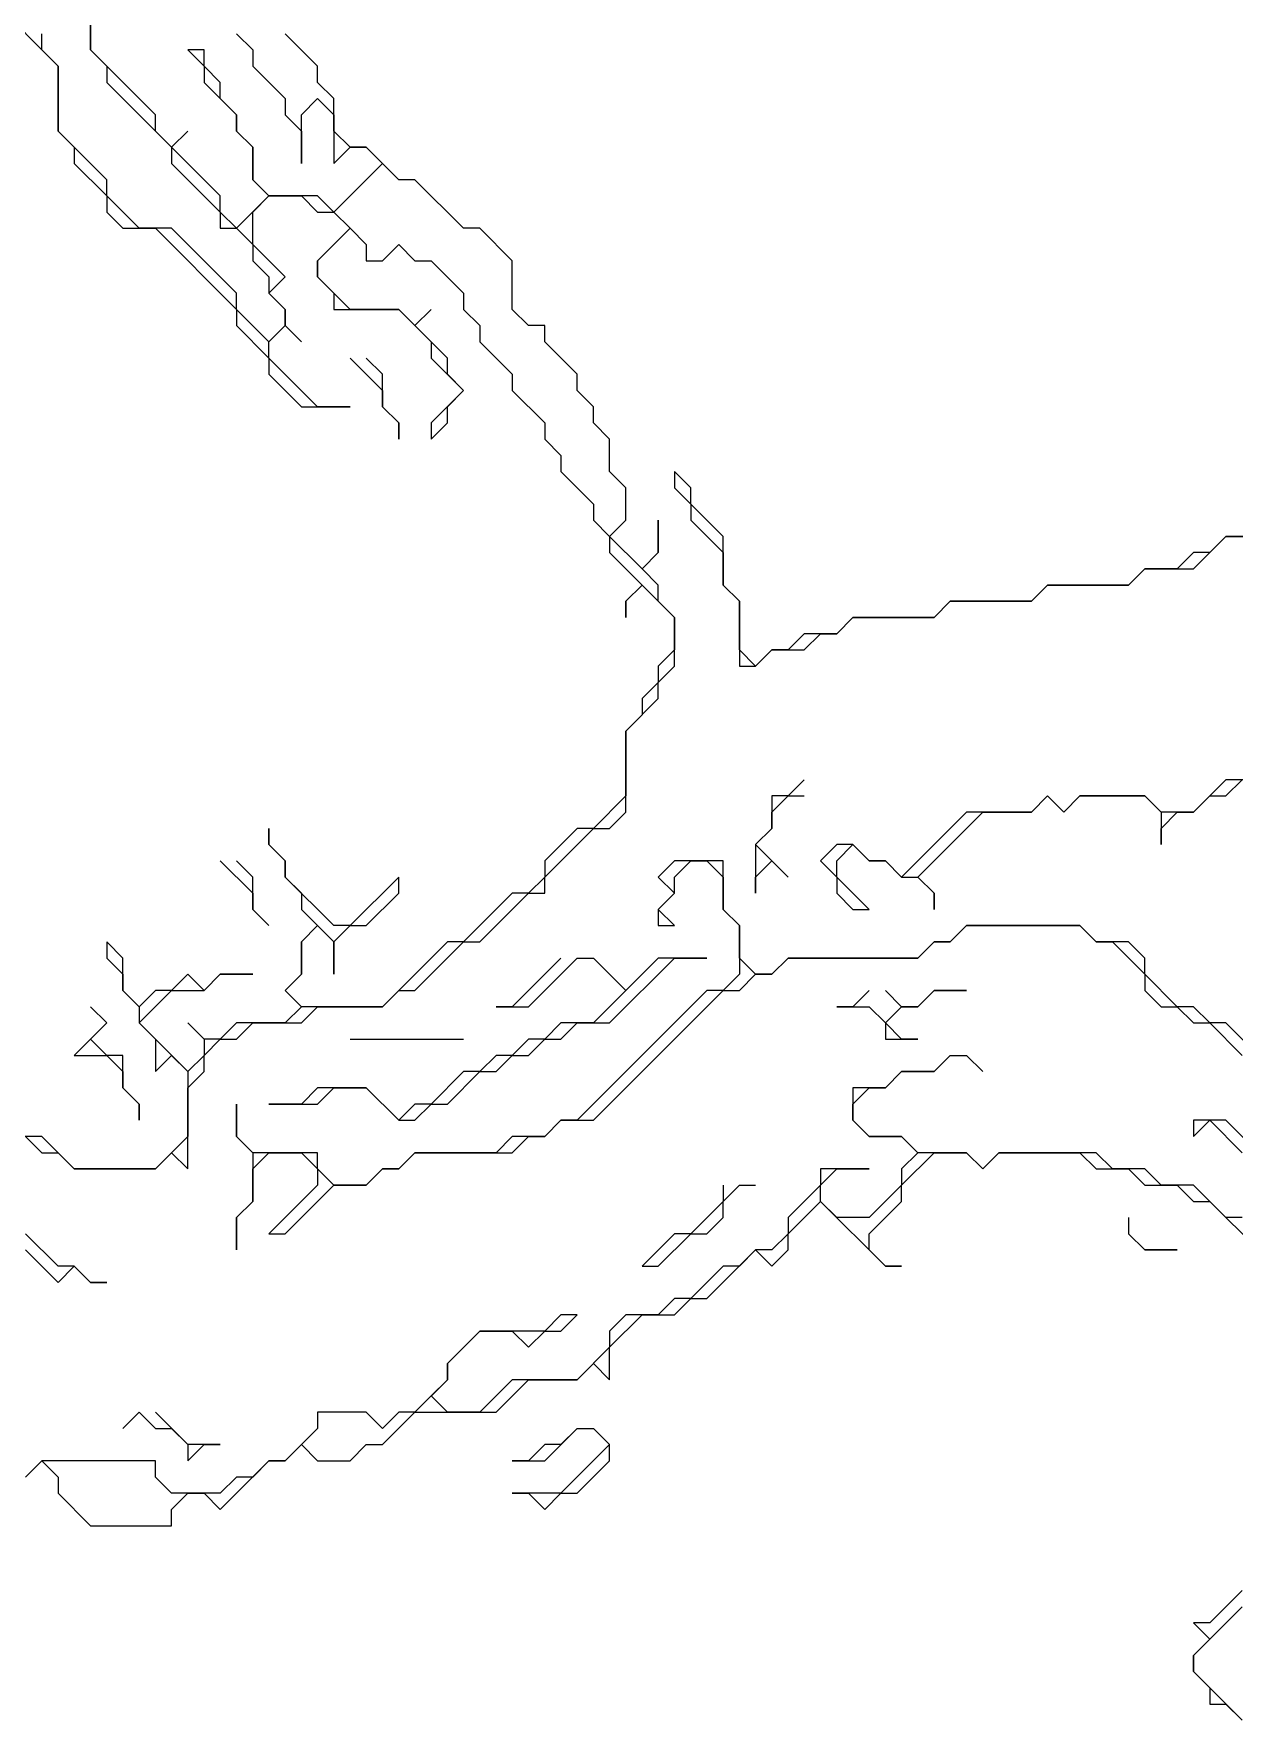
# Model space of a CAD drawing. Header units: metres. Extents: x 76363 to 76886, y 81203 to 81673.
# Drawn here: x 76699.2 to 76728.8, y 81435.8 to 81477.4 of the extents above; entities that cross this region are included whole.
import ezdxf

# ---------------------------------------------------------------- set-up
doc = ezdxf.new("R2010")
doc.units = ezdxf.units.M

msp = doc.modelspace()

# ---------------------------------------------------------------- linework, layer by layer
for points in [[(76698.2, 81478.2, 228.91), (76699.8, 81476.6, 229.17), (76699.8, 81475, 229.07), (76700.2, 81474.6, 229.155), (76700.2, 81474.2, 229.095), (76701, 81473.4, 229.18), (76701, 81473, 229.08), (76701.4, 81472.6, 229.118), (76702.2, 81472.6, 229.29), (76704.2, 81470.6, 229.35), (76704.2, 81470.2, 229.26), (76705, 81469.4, 229.48), (76705, 81469, 229.465), (76705.8, 81468.2, 229.505), (76707, 81468.2, 229.725), (76706.2, 81468.2, 229.62), (76705, 81469.4, 229.48), (76705, 81469.8, 229.575), (76705.4, 81470.2, 229.93), (76705.8, 81469.8, 229.84), (76705.4, 81470.2, 229.93), (76705.4, 81470.6, 229.95), (76705, 81471, 229.975), (76705.4, 81471.4, 230.07), (76704.6, 81472.2, 230.1), (76704.6, 81473, 229.91), (76705, 81473.4, 229.92), (76705.8, 81473.4, 230.08), (76706.2, 81473, 230.135), (76706.6, 81473, 229.865), (76707, 81472.6, 230.075), (76706.2, 81471.8, 230.042), (76706.2, 81471.4, 230.025), (76706.6, 81471, 230.12), (76706.6, 81470.6, 229.95), (76708.2, 81470.6, 230.17), (76709, 81469.8, 230.14), (76709, 81469.4, 230.093), (76709.8, 81468.6, 230.133), (76709, 81467.8, 230.05), (76709, 81467.4, 230.03), (76709.4, 81467.8, 230.073), (76709.4, 81468.2, 230.07), (76709.8, 81468.6, 230.133), (76709.4, 81469, 230.1), (76709.4, 81469.4, 230.2), (76708.6, 81470.2, 230.12), (76709, 81470.6, 230.33), (76708.6, 81470.2, 230.12), (76708.2, 81470.6, 230.17), (76707, 81470.6, 230.203), (76706.2, 81471.4, 230.025), (76706.2, 81471.8, 230.042), (76707, 81472.6, 230.075), (76707.4, 81472.2, 230.47), (76707.4, 81471.8, 230.54), (76707.8, 81471.8, 230.61), (76708.2, 81472.2, 230.395), (76708.6, 81471.8, 230.4), (76709, 81471.8, 230.105), (76709.8, 81471, 230.113), (76709.8, 81470.6, 230.17), (76710.2, 81470.2, 230.08), (76710.2, 81469.8, 230.29), (76711, 81469, 230.17), (76711, 81468.6, 230.31), (76711.8, 81467.8, 230.385), (76711.8, 81467.4, 230.4), (76712.2, 81467, 230.363), (76712.2, 81466.6, 230.595), (76713, 81465.8, 230.365), (76713, 81465.4, 230.61), (76713.4, 81465, 230.6), (76713.4, 81464.6, 230.66), (76714.2, 81463.8, 230.77), (76713.8, 81463.4, 230.76), (76713.8, 81463, 230.735), (76713.8, 81463.4, 230.76), (76714.2, 81463.8, 230.77), (76715, 81463, 230.62), (76715, 81462.2, 230.7), (76714.6, 81461.8, 230.76), (76714.6, 81461.4, 230.777), (76714.2, 81461, 230.8), (76714.2, 81460.6, 230.785), (76713.8, 81460.2, 230.77), (76713.8, 81458.6, 230.885), (76713, 81457.8, 231.028), (76712.6, 81457.8, 230.97), (76711.8, 81457, 230.98), (76711.8, 81456.6, 231), (76711.4, 81456.2, 231.02), (76711, 81456.2, 231.063), (76709.8, 81455, 231.09), (76709.4, 81455, 231.09), (76707.8, 81453.4, 230.95), (76705.8, 81453.4, 230.438), (76705.4, 81453.8, 230.205), (76705.8, 81454.2, 230.375), (76705.8, 81455, 230.42), (76706.2, 81455.4, 230.5), (76706.6, 81455, 230.565), (76706.6, 81454.2, 230.83), (76706.6, 81455, 230.565), (76707, 81455.4, 230.505), (76707.4, 81455.4, 230.575), (76708.2, 81456.2, 230.65), (76708.2, 81456.6, 230.595), (76707, 81455.4, 230.505), (76706.6, 81455.4, 230.53), (76705.4, 81456.6, 230.41), (76705.4, 81457, 230.42), (76705, 81457.4, 230.44), (76705, 81457.8, 230.437), (76705, 81457.4, 230.44), (76705.4, 81457, 230.42), (76705.4, 81456.6, 230.41), (76705.8, 81456.2, 230.435), (76705.8, 81455.8, 230.45), (76706.2, 81455.4, 230.5), (76705.8, 81455, 230.42), (76705.8, 81454.2, 230.375), (76705.4, 81453.8, 230.205), (76705.8, 81453.4, 230.438), (76705.4, 81453, 230.36), (76704.2, 81453, 230.33), (76703.8, 81452.6, 230.275), (76703.4, 81452.6, 230.24), (76703, 81453, 230.02), (76703.4, 81452.6, 230.24), (76703.4, 81452.2, 230.3), (76703, 81451.8, 230.32), (76701.8, 81453, 229.96), (76702.6, 81453.8, 229.76), (76703.4, 81453.8, 229.87), (76703.8, 81454.2, 230), (76704.6, 81454.2, 230.08), (76703.8, 81454.2, 230), (76703.4, 81453.8, 229.87), (76703, 81454.2, 229.885), (76702.6, 81453.8, 229.76), (76702.2, 81453.8, 229.835), (76701.8, 81453.4, 229.895), (76701.4, 81453.8, 229.875), (76701.4, 81454.6, 229.95), (76701, 81455, 229.93), (76701, 81454.6, 229.915), (76701.4, 81454.2, 229.93), (76701.4, 81453.8, 229.875), (76701.8, 81453.4, 229.895), (76701.8, 81453, 229.96), (76702.2, 81452.6, 230.09), (76702.2, 81451.8, 230.17), (76702.6, 81452.2, 230.22), (76703, 81451.8, 230.32), (76703, 81450.2, 230.245), (76702.2, 81449.4, 230.123), (76700.2, 81449.4, 229.575), (76699.4, 81450.2, 229.69), (76698.6, 81450.2, 229.537)], [(76700.6, 81477.8, 229.68), (76700.6, 81477, 229.563), (76701, 81476.6, 229.66), (76701, 81476.2, 229.68), (76702.6, 81474.6, 229.91), (76702.6, 81474.2, 229.81), (76703.8, 81473, 229.837), (76703.8, 81472.6, 229.85), (76704.2, 81472.6, 229.97), (76704.6, 81472.2, 230.1), (76704.6, 81471.8, 230.085), (76705, 81471.4, 230.07), (76705, 81471, 229.975), (76705.4, 81470.6, 229.95), (76705.4, 81470.2, 229.93), (76705, 81469.8, 229.575), (76704.2, 81470.6, 229.35), (76704.2, 81471, 229.543), (76702.6, 81472.6, 229.29), (76701.8, 81472.6, 229.21), (76701, 81473.4, 229.18), (76701, 81473.8, 229.19), (76699.8, 81475, 229.07), (76699.8, 81476.6, 229.17), (76699.4, 81477, 229.11), (76699.4, 81477.4, 229.203)], [(76704.2, 81477.4, 229.8), (76704.6, 81477, 229.82), (76704.6, 81476.6, 229.89), (76705.4, 81475.8, 229.76), (76705.4, 81475.4, 229.82), (76705.8, 81475, 229.84), (76705.8, 81474.2, 229.92), (76705.8, 81475.4, 229.7), (76706.2, 81475.8, 229.53), (76706.6, 81475.4, 229.5), (76706.6, 81474.2, 229.535), (76707, 81474.6, 229.51), (76707.4, 81474.6, 229.51), (76707.8, 81474.2, 229.57), (76706.6, 81473, 229.865), (76706.2, 81473.4, 229.965), (76705, 81473.4, 229.92), (76704.6, 81473.8, 229.693), (76704.6, 81474.6, 229.67), (76704.2, 81475, 229.69), (76704.2, 81475.4, 229.785), (76703.8, 81475.8, 229.685), (76703.8, 81476.2, 229.75), (76703.4, 81476.6, 229.725), (76703.4, 81477, 229.71), (76703, 81477, 229.625), (76703.4, 81476.6, 229.725), (76703.4, 81476.2, 229.67), (76704.2, 81475.4, 229.785), (76704.2, 81475, 229.69), (76704.6, 81474.6, 229.67), (76704.6, 81473.8, 229.693), (76705, 81473.4, 229.92), (76704.2, 81472.6, 229.97), (76703.8, 81473, 229.837), (76703.8, 81473.4, 229.78), (76702.6, 81474.6, 229.91), (76703, 81475, 229.7), (76702.6, 81474.6, 229.91), (76702.2, 81475, 229.813), (76702.2, 81475.4, 229.8), (76700.6, 81477, 229.563), (76700.6, 81477.8, 229.68)], [(76699, 81450.2, 229.61), (76699.4, 81449.8, 229.6), (76699.8, 81449.8, 229.6), (76700.2, 81449.4, 229.575), (76702.2, 81449.4, 230.123), (76702.6, 81449.8, 230.35), (76703, 81449.4, 229.92), (76703, 81451.4, 230.38), (76703.4, 81451.8, 230.107), (76703.4, 81452.2, 230.3), (76703.8, 81452.6, 230.275), (76704.2, 81452.6, 230.34), (76704.6, 81453, 230.4), (76705.8, 81453, 230.4), (76706.2, 81453.4, 230.65), (76707.8, 81453.4, 230.95), (76708.2, 81453.8, 230.82), (76708.6, 81453.8, 230.85), (76709.8, 81455, 231.09), (76710.2, 81455, 231.063), (76711.4, 81456.2, 231.02), (76711.8, 81456.2, 230.99), (76711.8, 81456.6, 231), (76713, 81457.8, 231.028), (76713.4, 81457.8, 231.01), (76713.8, 81458.2, 230.91), (76713.8, 81460.2, 230.77), (76714.6, 81461, 230.72), (76714.6, 81461.4, 230.777), (76715, 81461.8, 230.72), (76715, 81463, 230.62), (76714.6, 81463.4, 230.75), (76714.6, 81463.8, 230.64), (76714.2, 81464.2, 230.56), (76714.6, 81464.6, 230.42), (76714.6, 81465.4, 230.23), (76714.6, 81464.6, 230.42), (76714.2, 81464.2, 230.56), (76713.4, 81465, 230.6), (76713.8, 81465.4, 230.207), (76713.8, 81466.2, 229.96), (76713.4, 81466.6, 229.98), (76713.4, 81467.4, 229.9), (76713, 81467.8, 229.81), (76713, 81468.2, 229.82), (76712.6, 81468.6, 229.81), (76712.6, 81469, 229.79), (76711.8, 81469.8, 229.74), (76711.8, 81470.2, 229.755), (76711.4, 81470.2, 229.76), (76711, 81470.6, 229.73), (76711, 81471.8, 229.6), (76710.2, 81472.6, 229.53), (76709.8, 81472.6, 229.64), (76708.6, 81473.8, 229.573), (76708.2, 81473.8, 229.585), (76707.4, 81474.6, 229.51), (76707, 81474.6, 229.51), (76706.6, 81475, 229.53), (76706.6, 81475.8, 229.49), (76706.2, 81476.2, 229.43), (76706.2, 81476.6, 229.45), (76705.4, 81477.4, 229.415)], [(76707, 81469.4, 229.97), (76707.8, 81468.6, 229.987), (76707.8, 81468.2, 229.99), (76708.2, 81467.8, 229.97), (76708.2, 81467.4, 229.995), (76708.2, 81467.8, 229.97), (76707.8, 81468.2, 229.99), (76707.8, 81469, 230.03), (76707.4, 81469.4, 229.97)], [(76730.6, 81465, 229.62), (76728.6, 81465, 229.74), (76728.2, 81464.6, 229.77), (76727.8, 81464.6, 229.77), (76727.4, 81464.2, 229.67), (76726.6, 81464.2, 229.675), (76726.2, 81463.8, 229.62), (76724.2, 81463.8, 229.74), (76723.8, 81463.4, 229.65), (76721.8, 81463.4, 229.81), (76721.4, 81463, 229.87), (76719.4, 81463, 229.722), (76719, 81462.6, 229.71), (76718.2, 81462.6, 229.715), (76717.8, 81462.2, 229.733), (76717.4, 81462.2, 229.77), (76717, 81461.8, 229.83), (76716.6, 81462.2, 229.89), (76716.6, 81463.4, 229.83), (76716.2, 81463.8, 229.85), (76716.2, 81465, 229.9), (76715.4, 81465.8, 229.933), (76715.4, 81466.2, 229.955), (76715, 81466.6, 229.975), (76715, 81466.2, 229.95), (76715.4, 81465.8, 229.933), (76715.4, 81465.4, 229.96), (76716.2, 81464.6, 229.88), (76716.2, 81463.8, 229.85), (76716.6, 81463.4, 229.83), (76716.6, 81461.8, 229.83), (76717, 81461.8, 229.83), (76717.4, 81462.2, 229.77), (76718.2, 81462.2, 229.7), (76718.6, 81462.6, 229.71), (76719, 81462.6, 229.71), (76719.4, 81463, 229.722), (76721.4, 81463, 229.87), (76721.8, 81463.4, 229.81), (76723.8, 81463.4, 229.65), (76724.2, 81463.8, 229.74), (76726.2, 81463.8, 229.62), (76726.6, 81464.2, 229.675), (76727.8, 81464.2, 229.723), (76728.6, 81465, 229.74), (76730.6, 81465, 229.62)], [(76718.2, 81459, 227.917), (76717.8, 81458.6, 227.752), (76717.4, 81458.6, 227.928), (76717.4, 81457.8, 227.43), (76717, 81457.4, 227.598), (76717, 81456.2, 227.593), (76717, 81456.6, 227.495), (76717.4, 81457, 227.245), (76717.8, 81456.6, 226.94), (76717, 81457.4, 227.598), (76717.4, 81457.8, 227.43), (76717.4, 81458.2, 227.597), (76717.8, 81458.6, 227.752), (76718.2, 81458.6, 227.615)], [(76729.4, 81459, 225.84), (76728.6, 81459, 225.92), (76727.8, 81458.2, 225.73), (76727, 81458.2, 225.775), (76726.6, 81458.6, 226.06), (76725, 81458.6, 226.18), (76724.6, 81458.2, 225.89), (76724.2, 81458.6, 226.087), (76723.8, 81458.2, 225.855), (76722.2, 81458.2, 226.207), (76720.6, 81456.6, 225.87), (76720.2, 81457, 226.23), (76719.8, 81457, 226.39), (76719.4, 81457.4, 226.722), (76719, 81457.4, 226.79), (76718.6, 81457, 226.71), (76719, 81456.6, 226.403), (76719, 81456.2, 226.417), (76719.4, 81455.8, 226.19), (76719.8, 81455.8, 226.07), (76719, 81456.6, 226.403), (76719, 81457, 226.55), (76719.4, 81457.4, 226.722), (76719.8, 81457, 226.39), (76720.2, 81457, 226.23), (76720.6, 81456.6, 225.87), (76721, 81456.6, 225.75), (76721.4, 81456.2, 225.66), (76721.4, 81455.8, 225.61), (76721.4, 81456.2, 225.66), (76721, 81456.6, 225.75), (76722.6, 81458.2, 226.157), (76723.8, 81458.2, 225.855), (76724.2, 81458.6, 226.087), (76724.6, 81458.2, 225.89), (76725, 81458.6, 226.18), (76726.6, 81458.6, 226.06), (76727, 81458.2, 225.775), (76727, 81457.4, 225.62), (76727, 81457.8, 225.63), (76727.4, 81458.2, 225.73), (76727.8, 81458.2, 225.73), (76728.2, 81458.6, 225.823), (76728.6, 81458.6, 225.785), (76729, 81459, 225.91)], [(76703.8, 81457, 230.21), (76704.6, 81456.2, 230.16), (76704.6, 81455.8, 230.14), (76705, 81455.4, 230.21), (76704.6, 81455.8, 230.14), (76704.6, 81456.6, 230.227), (76704.2, 81457, 230.2)], [(76729.4, 81452.2, 225.61), (76728.6, 81453, 225.57), (76728.2, 81453, 225.57), (76727.8, 81453.4, 225.595), (76727.4, 81453.4, 225.59), (76726.6, 81454.2, 225.555), (76726.6, 81454.6, 225.58), (76726.2, 81455, 225.555), (76725.4, 81455, 225.517), (76725, 81455.4, 225.54), (76722.2, 81455.4, 225.63), (76721.8, 81455, 225.575), (76721.4, 81455, 225.61), (76721, 81454.6, 225.6), (76717.8, 81454.6, 227.293), (76717.4, 81454.2, 227.46), (76717, 81454.2, 227.65), (76716.6, 81454.6, 227.9), (76716.6, 81455.4, 227.87), (76716.2, 81455.8, 228.265), (76716.2, 81457, 228.297), (76715, 81457, 229.13), (76714.6, 81456.6, 229.345), (76715, 81456.2, 228.905), (76714.6, 81455.8, 228.988), (76714.6, 81455.4, 228.77), (76715, 81455.4, 228.64), (76714.6, 81455.8, 228.988), (76715, 81456.2, 228.905), (76715, 81456.6, 228.967), (76715.4, 81457, 228.883), (76715.8, 81457, 228.63), (76716.2, 81456.6, 228.305), (76716.2, 81455.8, 228.265), (76716.6, 81455.4, 227.87), (76716.6, 81454.2, 227.85), (76716.2, 81453.8, 227.877), (76715.8, 81453.8, 227.87), (76712.6, 81450.6, 227.825), (76712.2, 81450.6, 227.9), (76711.8, 81450.2, 227.8), (76711, 81450.2, 227.92), (76710.6, 81449.8, 227.908), (76708.6, 81449.8, 227.95), (76708.2, 81449.4, 227.82), (76707.8, 81449.4, 227.86), (76707.4, 81449, 227.69), (76706.6, 81449, 227.67), (76706.2, 81449.4, 227.825), (76706.2, 81449.8, 228.075), (76704.6, 81449.8, 228.02), (76704.2, 81450.2, 228.474), (76704.2, 81451, 229.017), (76704.2, 81450.2, 228.474), (76704.6, 81449.8, 228.02), (76704.6, 81448.6, 227.377), (76704.2, 81448.2, 227.708), (76704.2, 81447.4, 227.688), (76704.2, 81448.2, 227.708), (76704.6, 81448.6, 227.377), (76704.6, 81449.4, 227.747), (76705, 81449.8, 227.87), (76705.8, 81449.8, 228.08), (76706.2, 81449.4, 227.825), (76706.2, 81449, 227.69), (76705, 81447.8, 227.34), (76705.4, 81447.8, 227.41), (76706.6, 81449, 227.67), (76707.4, 81449, 227.69), (76707.8, 81449.4, 227.86), (76708.2, 81449.4, 227.82), (76708.6, 81449.8, 227.95), (76711, 81449.8, 227.87), (76711.4, 81450.2, 227.88), (76711.8, 81450.2, 227.8), (76712.2, 81450.6, 227.9), (76713, 81450.6, 227.82), (76716.2, 81453.8, 227.877), (76716.6, 81453.8, 227.83), (76717, 81454.2, 227.65), (76717.4, 81454.2, 227.46), (76717.8, 81454.6, 227.293), (76721, 81454.6, 225.6), (76721.4, 81455, 225.61), (76721.8, 81455, 225.575), (76722.2, 81455.4, 225.63), (76725, 81455.4, 225.54), (76725.4, 81455, 225.517), (76725.8, 81455, 225.52), (76726.6, 81454.2, 225.555), (76726.6, 81453.8, 225.54), (76727, 81453.4, 225.555), (76727.4, 81453.4, 225.59), (76727.8, 81453, 225.58), (76728.2, 81453, 225.57), (76729, 81452.2, 225.54)], [(76712.2, 81454.6, 229.394), (76711, 81453.4, 229), (76710.6, 81453.4, 229.282), (76711.4, 81453.4, 228.776), (76712.6, 81454.6, 229.164), (76713, 81454.6, 229.032), (76713.8, 81453.8, 228.213), (76713, 81453, 228.16), (76712.2, 81453, 228.28), (76711.8, 81452.6, 228.255), (76711.4, 81452.6, 228.45), (76711, 81452.2, 228.28), (76710.6, 81452.2, 228.395), (76710.2, 81451.8, 228.34), (76709.8, 81451.8, 228.58), (76709, 81451, 228.23), (76708.6, 81451, 228.41), (76708.2, 81450.6, 228.293), (76707.4, 81451.4, 229.026), (76706.2, 81451.4, 229.18), (76705.8, 81451, 228.833), (76705, 81451, 228.9), (76706.2, 81451, 228.727), (76706.6, 81451.4, 229.05), (76707.4, 81451.4, 229.026), (76708.2, 81450.6, 228.293), (76708.6, 81450.6, 228.193), (76709, 81451, 228.23), (76709.4, 81451, 228.16), (76710.2, 81451.8, 228.34), (76710.6, 81451.8, 228.19), (76711, 81452.2, 228.28), (76711.4, 81452.2, 228.235), (76711.8, 81452.6, 228.255), (76712.2, 81452.6, 228.14), (76712.6, 81453, 228.31), (76713.4, 81453, 228.04), (76715, 81454.6, 228.175), (76715.8, 81454.6, 228.06), (76714.6, 81454.6, 228.295), (76713.8, 81453.8, 228.213), (76713, 81454.6, 229.032)], [(76719.8, 81453.8, 225.518), (76719.4, 81453.4, 225.376), (76719, 81453.4, 225.656), (76719.8, 81453.4, 225.083), (76720.2, 81453, 224.553), (76720.2, 81452.6, 224.36), (76721, 81452.6, 224.2), (76720.6, 81452.6, 224.28), (76720.2, 81453, 224.553), (76720.6, 81453.4, 224.74), (76721, 81453.4, 224.74), (76721.4, 81453.8, 224.997), (76722.2, 81453.8, 224.657), (76721.4, 81453.8, 224.997), (76721, 81453.4, 224.74), (76720.6, 81453.4, 224.74), (76720.2, 81453.8, 225.25)], [(76700.6, 81453.4, 229.6), (76701, 81453, 229.523), (76700.2, 81452.2, 229.47), (76701, 81452.2, 229.58), (76701.4, 81451.8, 229.75), (76701.4, 81451.4, 229.77), (76701.8, 81451, 229.945), (76701.8, 81450.6, 229.965), (76701.8, 81451, 229.945), (76701.4, 81451.4, 229.77), (76701.4, 81452.2, 229.77), (76701, 81452.2, 229.58), (76700.6, 81452.6, 229.41), (76701, 81453, 229.523)], [(76707, 81452.6, 230.132), (76709.8, 81452.6, 229.084)], [(76721.8, 81452.2, 223.667), (76721.4, 81451.8, 223.427), (76720.6, 81451.8, 223.69), (76720.2, 81451.4, 223.5), (76719.4, 81451.4, 223.93), (76719.4, 81450.6, 223.303), (76719.8, 81450.2, 223.03), (76720.6, 81450.2, 222.683), (76721, 81449.8, 222.31), (76720.6, 81449.4, 222.177), (76720.6, 81449, 221.9), (76719.8, 81448.2, 221.57), (76719, 81448.2, 221.792), (76718.6, 81448.6, 222), (76718.6, 81449, 222.327), (76719, 81449.4, 222.54), (76719.8, 81449.4, 222.38), (76718.6, 81449.4, 222.595), (76718.6, 81449, 222.327), (76717.8, 81448.2, 222.03), (76717.8, 81447.8, 221.722), (76717.4, 81447.4, 221.61), (76717, 81447.4, 221.84), (76716.6, 81447, 221.673), (76716.2, 81447, 221.7), (76715.4, 81446.2, 221.605), (76715, 81446.2, 221.737), (76714.6, 81445.8, 221.67), (76713.8, 81445.8, 221.825), (76713.4, 81445.4, 221.76), (76713.4, 81445, 221.6), (76712.6, 81444.2, 221.64), (76711, 81444.2, 222.007), (76710.2, 81443.4, 221.77), (76709.4, 81443.4, 221.73), (76709, 81443.8, 222.12), (76709.4, 81444.2, 222.3), (76709.4, 81444.6, 222.557), (76710.2, 81445.4, 223.08), (76711, 81445.4, 222.743), (76711.4, 81445, 222.25), (76711.8, 81445.4, 222.513), (76712.2, 81445.4, 222.357), (76712.6, 81445.8, 222.455), (76712.2, 81445.8, 222.608), (76711.8, 81445.4, 222.513), (76710.2, 81445.4, 223.08), (76709.4, 81444.6, 222.557), (76709.4, 81444.2, 222.3), (76708.6, 81443.4, 221.897), (76708.2, 81443.4, 222.107), (76707.8, 81443, 221.91), (76707.4, 81443.4, 222.39), (76706.2, 81443.4, 222.747), (76706.2, 81443, 222.353), (76705.4, 81442.2, 221.73), (76705, 81442.2, 221.88), (76704.6, 81441.8, 221.595), (76704.2, 81441.8, 221.695), (76703.8, 81441.4, 221.62), (76702.6, 81441.4, 221.883), (76702.2, 81441.8, 222.265), (76702.2, 81442.2, 222.59), (76699.4, 81442.2, 221.98), (76699, 81441.8, 221.79)], [(76729, 81448.2, 221.952), (76728.6, 81448.2, 221.705), (76727.8, 81449, 222.442), (76727, 81449, 222.187), (76726.6, 81449.4, 222.452), (76725.8, 81449.4, 222.095), (76725.4, 81449.8, 222.148), (76723, 81449.8, 222.04), (76722.6, 81449.4, 221.86), (76722.2, 81449.8, 222.08), (76721, 81449.8, 222.31), (76720.6, 81450.2, 222.683), (76719.8, 81450.2, 223.03), (76719.4, 81450.6, 223.303), (76719.4, 81451, 223.468), (76719.8, 81451.4, 223.66), (76720.2, 81451.4, 223.5), (76720.6, 81451.8, 223.69), (76721.4, 81451.8, 223.427), (76721.8, 81452.2, 223.667), (76722.2, 81452.2, 223.588), (76722.6, 81451.8, 223.267), (76722.2, 81452.2, 223.588)], [(76729.4, 81449.8, 223.938), (76728.6, 81450.6, 224.57), (76727.8, 81450.6, 224.09), (76727.8, 81450.2, 223.824), (76728.2, 81450.6, 224.398), (76729, 81449.8, 223.98)], [(76699, 81441.8, 221.79), (76699.4, 81442.2, 221.98), (76699.8, 81441.8, 221.73), (76699.8, 81441.4, 221.6), (76700.6, 81440.6, 221.565), (76702.6, 81440.6, 221.63), (76702.6, 81441, 221.683), (76703, 81441.4, 221.78), (76703.4, 81441.4, 221.78), (76703.8, 81441, 221.487), (76705, 81442.2, 221.88), (76705.4, 81442.2, 221.73), (76705.8, 81442.6, 222.054), (76706.2, 81442.2, 221.845), (76707, 81442.2, 221.803), (76707.4, 81442.6, 221.855), (76707.8, 81442.6, 221.66), (76708.6, 81443.4, 221.897), (76710.6, 81443.4, 221.69), (76711.4, 81444.2, 221.85), (76712.6, 81444.2, 221.64), (76713, 81444.6, 221.66), (76713.4, 81444.2, 221.405), (76713.4, 81445, 221.6), (76714.2, 81445.8, 221.73), (76715, 81445.8, 221.55), (76715.4, 81446.2, 221.605), (76715.8, 81446.2, 221.455), (76717, 81447.4, 221.84), (76717.4, 81447, 221.48), (76717.8, 81447.4, 221.495), (76717.8, 81447.8, 221.722), (76718.6, 81448.6, 222), (76720.2, 81447, 221.28), (76720.6, 81447, 221.28), (76720.2, 81447, 221.28), (76719.8, 81447.4, 221.3), (76719.8, 81447.8, 221.435), (76720.6, 81448.6, 221.65), (76720.6, 81449, 221.9), (76721.4, 81449.8, 222.238), (76722.2, 81449.8, 222.08), (76722.6, 81449.4, 221.86), (76723, 81449.8, 222.04), (76725, 81449.8, 222.1), (76725.4, 81449.4, 221.903), (76726.2, 81449.4, 222.263), (76726.6, 81449, 222.083), (76727.4, 81449, 222.226), (76727.8, 81448.6, 221.895), (76728.2, 81448.6, 222.01), (76729.4, 81447.4, 221.67)], [(76716.2, 81449, 223.562), (76716.2, 81448.6, 223.01), (76715.4, 81447.8, 222.555), (76715, 81447.8, 223.002), (76714.2, 81447, 222.738), (76714.6, 81447, 222.382), (76715.4, 81447.8, 222.555), (76715.8, 81447.8, 222.36), (76716.2, 81448.2, 222.65), (76716.2, 81448.6, 223.01), (76716.6, 81449, 223.343), (76717, 81449, 223.04)], [(76726.2, 81448.2, 221.62), (76726.2, 81447.8, 221.393), (76726.6, 81447.4, 221.235), (76727.4, 81447.4, 221.2), (76726.6, 81447.4, 221.235), (76726.2, 81447.8, 221.393)], [(76699, 81447.4, 226.532), (76699.8, 81446.6, 225.898), (76700.2, 81447, 226.427), (76700.6, 81446.6, 226.08), (76701, 81446.6, 226.306), (76700.6, 81446.6, 226.08), (76700.2, 81447, 226.427), (76699.8, 81447, 226.317), (76699, 81447.8, 226.964)], [(76701.8, 81443.4, 223.507), (76701.4, 81443, 223.04), (76701.8, 81443.4, 223.507), (76702.2, 81443, 223.077), (76702.6, 81443, 223.08), (76703, 81442.6, 222.52), (76703, 81442.2, 222.223), (76703.4, 81442.6, 222.444), (76703.8, 81442.6, 222.29), (76703, 81442.6, 222.52), (76702.2, 81443.4, 223.507)], [(76712.6, 81443, 221.465), (76712.2, 81442.6, 221.5), (76711.8, 81442.6, 221.5), (76711.4, 81442.2, 221.47), (76711, 81442.2, 221.48), (76711.8, 81442.2, 221.475), (76712.6, 81443, 221.465), (76713, 81443, 221.47), (76713.4, 81442.6, 221.33), (76712.2, 81441.4, 221.25), (76711, 81441.4, 221.365), (76711.4, 81441.4, 221.37), (76711.8, 81441, 221.115), (76712.2, 81441.4, 221.25), (76712.6, 81441.4, 221.21), (76713.4, 81442.2, 221.24), (76713.4, 81442.6, 221.33), (76713, 81443, 221.47)], [(76729, 81439, 220.66), (76728.2, 81438.2, 220.55), (76727.8, 81438.2, 220.56), (76728.2, 81437.8, 220.62), (76727.8, 81437.4, 220.593), (76727.8, 81437, 220.66), (76728.2, 81436.6, 220.72), (76728.2, 81436.2, 220.75), (76728.6, 81436.2, 220.92), (76729, 81435.8, 220.85)], [(76729, 81435.8, 220.85), (76727.8, 81437, 220.66), (76727.8, 81437.4, 220.593), (76729, 81438.6, 220.65)]]:
    msp.add_polyline3d(points)

doc.saveas('drawing.dxf')
